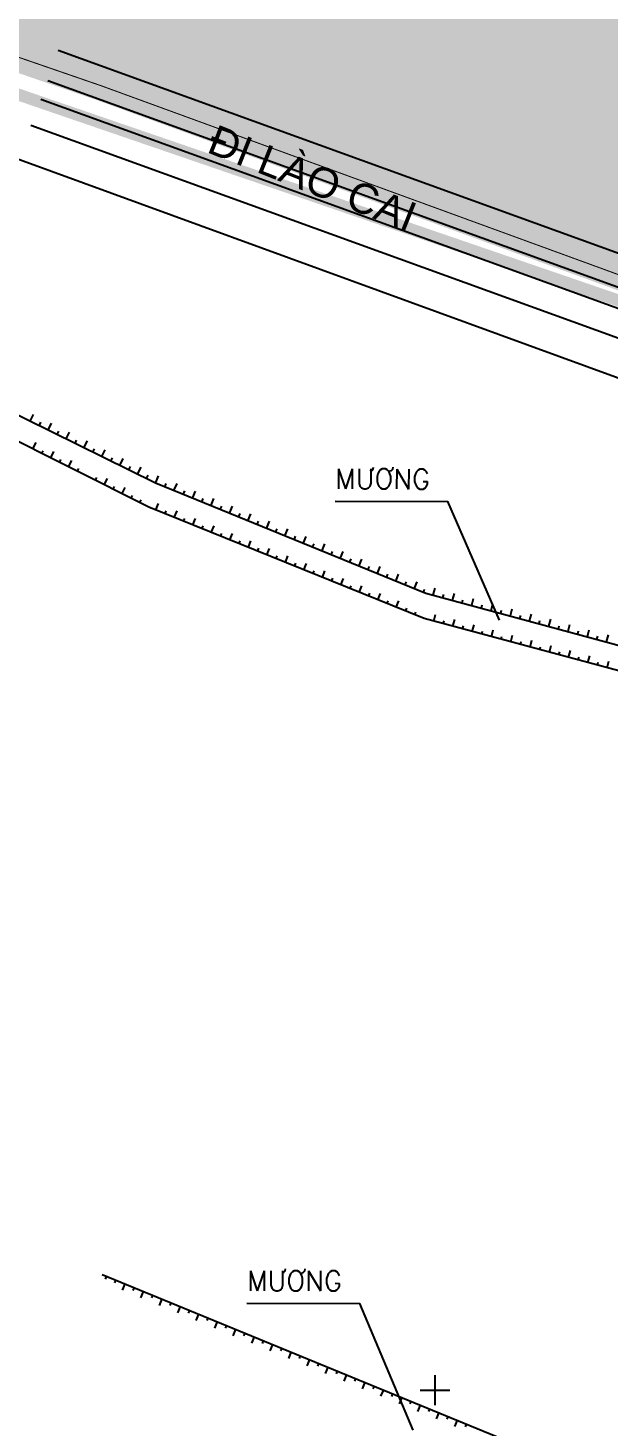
# Model space of a CAD drawing. Extents: x 577299 to 581055, y 2342699 to 2346415.
# Drawn here: x 580604.5 to 580662.7, y 2342850 to 2342990.1 of the extents above; entities that cross this region are included whole.
import ezdxf
from ezdxf.enums import TextEntityAlignment as Align

# ---------------------------------------------------------------- set-up
doc = ezdxf.new("R2010")
doc.units = 0
doc.header["$LTSCALE"] = 10
doc.header["$MEASUREMENT"] = 0
doc.linetypes.add('CENTER', pattern=[2, 1.25, -0.25, 0.25, -0.25])
doc.linetypes.add('DUONGDUT', pattern=[0.1875, 0.125, -0.0625])
for name, color, linetype in [('cayxanh', 74, 'Continuous'), ('LOPCHU', 7, 'Continuous'), ('Lopduong', 7, 'Continuous'), ('Tim dg', 6, 'CENTER'), ('Tl-nbai2$0$KHUNG', 252, 'Continuous'), ('Topo1$0$AO', 252, 'Continuous'), ('Topo1$0$BOMUONG', 252, 'Continuous'), ('Topo1$0$TALUY', 252, 'Continuous'), ('Topo1$0$TX1', 252, 'Continuous')]:
    doc.layers.add(name, color=color, linetype=linetype)
doc.layers.add('DuongQH', color=7, linetype='Continuous', lineweight=60)
doc.layers.add('r-g-t-ke', color=7, linetype='Continuous', lineweight=20)
doc.styles.add('BIGFONT', font='VHARIAL.TTF', dxfattribs={"height": 10})
doc.styles.add('Topo1$0$VN1', font='vnsimple.shx', dxfattribs={"height": 4})

msp = doc.modelspace()

# ---------------------------------------------------------------- hatches: boundary and pattern name
at = {"layer": 'cayxanh'}
h = msp.add_hatch(dxfattribs=at)
h.set_pattern_fill('STARS', color=256, scale=10, angle=-0.4178, style=0)
h.set_pattern_definition([(359.58224145, (-17089.4939, 4285.579), (0.015785906, 2.1650059602), [1.25, -1.25]), (59.58224145, (-17089.4939, 4285.579), (-1.8670572079, 1.0961739756), [1.25, -1.25]), (119.58224145, (-17088.861, 4286.657), (-1.8828431138, -1.0688319845), [1.25, -1.25])])
h.paths.add_polyline_path([(580742.88, 2343002.34), (580661.25, 2343005.46, -0.072831), (580647, 2343008.11), (580594.17, 2343026.15, -0.028403), (580583.65, 2343030.42), (580496.88, 2343071.5), (580447.27, 2343041.01), (580611.78, 2342984.31), (580740.22, 2342937.44)])

# ---------------------------------------------------------------- linework, layer by layer
at = {"layer": 'DuongQH', "linetype": 'DUONGDUT', "ltscale": 30, "extrusion": (-8.80861e-05, -0.0001149, 1), "const_width": 1.2, "elevation": 1.01}
msp.add_lwpolyline([(580399.12, 2343053.53), (580704.93, 2342948.66), (580753.04, 2342930.99), (580813.45, 2342908.76), (580875.02, 2342886.25)], dxfattribs=at)
at = {"layer": 'Lopduong', "extrusion": (-8.80861e-05, -0.0001149, 1), "elevation": 1.01}
for points in [[(580607.5, 2342987.88), (580964.98, 2342858.47)], [(580606.47, 2342984.85), (580963.95, 2342855.44)], [(580605.79, 2342982.97), (580963.27, 2342853.56)], [(580604.77, 2342980.36), (580962.25, 2342850.95)]]:
    msp.add_lwpolyline(points, dxfattribs=at)
at = {"layer": 'r-g-t-ke', "linetype": 'DUONGDUT', "ltscale": 30, "const_width": 3}
msp.add_lwpolyline([(579575.3, 2343662.93), (579846.13, 2343421.45), (579917.08, 2343359.16), (579970.87, 2343317.69), (580028.54, 2343275.09), (580097.56, 2343223.9), (580159.32, 2343179.19), (580287.85, 2343105.14), (580400.21, 2343057.23), (580611.78, 2342984.31), (580740.22, 2342937.44), (580743.7, 2343027.83), (580752.09, 2343245.57), (580753.48, 2343281.55), (580757.38, 2343382.69), (580782.87, 2343663.24), (580780.82, 2343713.3), (580777.93, 2343896.98), (580779.41, 2343932.02), (580802.37, 2344159.27), (580805.06, 2344185.98)], dxfattribs=at)
at = {"layer": 'Tim dg', "linetype": 'Continuous', "const_width": 0.1}
msp.add_lwpolyline([(579131.08, 2344057.44), (579846.13, 2343421.45), (579917.08, 2343359.16), (580028.54, 2343275.09), (580159.32, 2343179.19), (580287.85, 2343105.14), (580400.21, 2343057.23), (580611.78, 2342984.31), (580740.22, 2342937.44), (580742.88, 2343002.34), (580661.25, 2343005.46, -0.072831), (580647, 2343008.11), (580594.17, 2343026.15, -0.028403), (580583.65, 2343030.42), (580297.22, 2343166.01, -0.038045), (580286.85, 2343171.92), (580024.28, 2343338.43), (579788.07, 2343537.76), (579526.69, 2343771.99)], format="xyb", dxfattribs=at)
at = {"layer": 'Tl-nbai2$0$KHUNG', "extrusion": (-8.80861e-05, -0.0001149, 1)}
for p, q in [((580645.26, 2342852.15, -14.77), (580645.27, 2342855.15, -14.77)), ((580643.76, 2342853.65, -14.77), (580646.76, 2342853.65, -14.77))]:
    msp.add_line(p, q, dxfattribs=at)
at = {"layer": 'Topo1$0$AO', "extrusion": (-8.80861e-05, -0.0001149, 1), "elevation": 1.01}
msp.add_lwpolyline([(580731.99, 2342930.11), (580589.05, 2342982.22), (580581.45, 2342968.69), (580588.67, 2342958.65), (580617.28, 2342944.55), (580644.36, 2342933.48), (580714.28, 2342914.61), (580730.82, 2342899.16)], dxfattribs=at)
at = {"layer": 'Topo1$0$BOMUONG', "extrusion": (-8.80861e-05, -0.0001149, 1)}
for p, q in [((580616.58, 2342942.1, -14.76), (580587.65, 2342956.61, -14.76)), ((580644.16, 2342930.94, -14.76), (580616.58, 2342942.1, -14.76)), ((580713.06, 2342912.43, -14.76), (580644.16, 2342930.94, -14.76)), ((580611.89, 2342865.23, -14.77), (580685.42, 2342835.1, -14.77))]:
    msp.add_line(p, q, dxfattribs=at)
at = {"layer": 'Topo1$0$TALUY', "extrusion": (-8.80861e-05, -0.0001149, 1)}
for p, q in [((580604.72, 2342950.76, -14.76), (580605.03, 2342951.39, -14.76)), ((580605.62, 2342950.32, -14.76), (580605.75, 2342950.59, -14.76)), ((580606.52, 2342949.88, -14.76), (580606.83, 2342950.51, -14.76)), ((580607.42, 2342949.44, -14.76), (580607.55, 2342949.71, -14.76)), ((580608.31, 2342948.99, -14.76), (580608.62, 2342949.62, -14.76)), ((580604.96, 2342947.93, -14.76), (580605.27, 2342948.56, -14.76)), ((580609.21, 2342948.55, -14.76), (580609.34, 2342948.82, -14.76)), ((580610.11, 2342948.11, -14.76), (580610.42, 2342948.74, -14.76)), ((580605.85, 2342947.48, -14.76), (580605.99, 2342947.75, -14.76)), ((580606.75, 2342947.04, -14.76), (580607.06, 2342947.66, -14.76)), ((580607.64, 2342946.59, -14.76), (580607.77, 2342946.86, -14.76)), ((580608.53, 2342946.14, -14.76), (580608.85, 2342946.76, -14.76)), ((580611, 2342947.67, -14.76), (580611.14, 2342947.94, -14.76)), ((580611.9, 2342947.23, -14.76), (580612.21, 2342947.85, -14.76)), ((580612.8, 2342946.78, -14.76), (580612.93, 2342947.05, -14.76)), ((580613.7, 2342946.34, -14.76), (580614, 2342946.97, -14.76)), ((580609.43, 2342945.69, -14.76), (580609.56, 2342945.96, -14.76)), ((580614.59, 2342945.9, -14.76), (580614.73, 2342946.17, -14.76)), ((580615.49, 2342945.46, -14.76), (580615.8, 2342946.09, -14.76)), ((580616.39, 2342945.02, -14.76), (580616.52, 2342945.29, -14.76)), ((580611.22, 2342944.79, -14.76), (580611.35, 2342945.06, -14.76)), ((580612.11, 2342944.34, -14.76), (580612.42, 2342944.97, -14.76)), ((580613, 2342943.9, -14.76), (580613.14, 2342944.16, -14.76)), ((580613.9, 2342943.45, -14.76), (580614.21, 2342944.07, -14.76)), ((580617.28, 2342944.58, -14.76), (580617.55, 2342945.22, -14.76)), ((580618.21, 2342944.2, -14.76), (580618.32, 2342944.47, -14.76)), ((580619.13, 2342943.82, -14.76), (580619.4, 2342944.47, -14.76)), ((580614.79, 2342943, -14.76), (580614.93, 2342943.27, -14.76)), ((580615.68, 2342942.55, -14.76), (580615.82, 2342942.82, -14.76)), ((580617.28, 2342941.82, -14.76), (580617.54, 2342942.47, -14.76)), ((580620.06, 2342943.44, -14.76), (580620.17, 2342943.72, -14.76)), ((580620.99, 2342943.06, -14.76), (580621.25, 2342943.71, -14.76)), ((580621.91, 2342942.68, -14.76), (580622.03, 2342942.96, -14.76)), ((580622.84, 2342942.3, -14.76), (580623.1, 2342942.95, -14.76)), ((580618.21, 2342941.44, -14.76), (580618.32, 2342941.72, -14.76)), ((580619.13, 2342941.07, -14.76), (580619.4, 2342941.72, -14.76)), ((580623.76, 2342941.93, -14.76), (580623.88, 2342942.2, -14.76)), ((580624.69, 2342941.55, -14.76), (580624.95, 2342942.2, -14.76)), ((580625.61, 2342941.17, -14.76), (580625.73, 2342941.45, -14.76)), ((580626.54, 2342940.79, -14.76), (580626.8, 2342941.44, -14.76)), ((580620.06, 2342940.69, -14.76), (580620.17, 2342940.97, -14.76)), ((580620.99, 2342940.32, -14.76), (580621.25, 2342940.97, -14.76)), ((580621.92, 2342939.94, -14.76), (580622.03, 2342940.22, -14.76)), ((580622.84, 2342939.57, -14.76), (580623.11, 2342940.22, -14.76)), ((580627.47, 2342940.41, -14.76), (580627.58, 2342940.69, -14.76)), ((580628.39, 2342940.03, -14.76), (580628.66, 2342940.68, -14.76)), ((580629.32, 2342939.66, -14.76), (580629.43, 2342939.93, -14.76)), ((580630.24, 2342939.28, -14.76), (580630.51, 2342939.92, -14.76)), ((580623.77, 2342939.19, -14.76), (580623.88, 2342939.47, -14.76)), ((580624.7, 2342938.82, -14.76), (580624.96, 2342939.47, -14.76)), ((580625.62, 2342938.44, -14.76), (580625.74, 2342938.72, -14.76)), ((580626.55, 2342938.07, -14.76), (580626.81, 2342938.71, -14.76)), ((580631.17, 2342938.9, -14.76), (580631.28, 2342939.18, -14.76)), ((580632.09, 2342938.52, -14.76), (580632.36, 2342939.17, -14.76)), ((580633.02, 2342938.14, -14.76), (580633.13, 2342938.42, -14.76)), ((580633.94, 2342937.76, -14.76), (580634.21, 2342938.41, -14.76)), ((580627.48, 2342937.69, -14.76), (580627.59, 2342937.97, -14.76)), ((580628.4, 2342937.32, -14.76), (580628.67, 2342937.96, -14.76)), ((580629.33, 2342936.94, -14.76), (580629.44, 2342937.22, -14.76)), ((580630.26, 2342936.56, -14.76), (580630.52, 2342937.21, -14.76)), ((580634.87, 2342937.38, -14.76), (580634.98, 2342937.66, -14.76)), ((580635.8, 2342937.01, -14.76), (580636.06, 2342937.65, -14.76)), ((580636.72, 2342936.63, -14.76), (580636.84, 2342936.91, -14.76)), ((580637.65, 2342936.25, -14.76), (580637.91, 2342936.9, -14.76)), ((580631.18, 2342936.19, -14.76), (580631.3, 2342936.47, -14.76)), ((580632.11, 2342935.81, -14.76), (580632.37, 2342936.46, -14.76)), ((580633.04, 2342935.44, -14.76), (580633.15, 2342935.72, -14.76)), ((580633.97, 2342935.06, -14.76), (580634.23, 2342935.71, -14.76)), ((580638.57, 2342935.87, -14.76), (580638.69, 2342936.15, -14.76)), ((580639.5, 2342935.49, -14.76), (580639.76, 2342936.14, -14.76)), ((580634.89, 2342934.69, -14.76), (580635.01, 2342934.97, -14.76)), ((580635.82, 2342934.31, -14.76), (580636.08, 2342934.96, -14.76)), ((580636.75, 2342933.94, -14.76), (580636.86, 2342934.22, -14.76)), ((580637.67, 2342933.56, -14.76), (580637.94, 2342934.21, -14.76)), ((580640.42, 2342935.11, -14.76), (580640.54, 2342935.39, -14.76)), ((580641.35, 2342934.74, -14.76), (580641.61, 2342935.38, -14.76)), ((580642.28, 2342934.36, -14.76), (580642.39, 2342934.63, -14.76)), ((580643.2, 2342933.98, -14.76), (580643.47, 2342934.63, -14.76)), ((580638.6, 2342933.19, -14.76), (580638.71, 2342933.47, -14.76)), ((580639.53, 2342932.81, -14.76), (580639.79, 2342933.46, -14.76)), ((580640.45, 2342932.44, -14.76), (580640.57, 2342932.71, -14.76)), ((580641.38, 2342932.06, -14.76), (580641.64, 2342932.71, -14.76)), ((580644.13, 2342933.6, -14.76), (580644.21, 2342933.89, -14.76)), ((580645.08, 2342933.31, -14.76), (580645.26, 2342933.98, -14.76)), ((580646.05, 2342933.05, -14.76), (580646.13, 2342933.34, -14.76)), ((580647.01, 2342932.79, -14.76), (580647.2, 2342933.46, -14.76)), ((580647.98, 2342932.53, -14.76), (580648.06, 2342932.82, -14.76)), ((580648.94, 2342932.27, -14.76), (580649.13, 2342932.94, -14.76)), ((580642.31, 2342931.69, -14.76), (580642.42, 2342931.96, -14.76)), ((580643.23, 2342931.31, -14.76), (580643.35, 2342931.59, -14.76)), ((580645.13, 2342930.68, -14.76), (580645.31, 2342931.35, -14.76)), ((580649.91, 2342932.01, -14.76), (580649.99, 2342932.3, -14.76)), ((580650.87, 2342931.75, -14.76), (580651.06, 2342932.42, -14.76)), ((580651.84, 2342931.49, -14.76), (580651.92, 2342931.78, -14.76)), ((580652.81, 2342931.23, -14.76), (580652.99, 2342931.9, -14.76)), ((580653.77, 2342930.96, -14.76), (580653.85, 2342931.25, -14.76)), ((580654.74, 2342930.7, -14.76), (580654.92, 2342931.38, -14.76)), ((580646.09, 2342930.42, -14.76), (580646.17, 2342930.71, -14.76)), ((580647.06, 2342930.16, -14.76), (580647.24, 2342930.83, -14.76)), ((580648.02, 2342929.9, -14.76), (580648.1, 2342930.19, -14.76)), ((580648.99, 2342929.64, -14.76), (580649.17, 2342930.31, -14.76)), ((580655.7, 2342930.44, -14.76), (580655.78, 2342930.73, -14.76)), ((580656.67, 2342930.18, -14.76), (580656.85, 2342930.86, -14.76)), ((580657.63, 2342929.92, -14.76), (580657.71, 2342930.21, -14.76)), ((580658.6, 2342929.66, -14.76), (580658.78, 2342930.34, -14.76)), ((580660.53, 2342929.14, -14.76), (580660.71, 2342929.82, -14.76)), ((580649.96, 2342929.38, -14.76), (580650.03, 2342929.67, -14.76)), ((580650.92, 2342929.12, -14.76), (580651.1, 2342929.8, -14.76)), ((580651.89, 2342928.86, -14.76), (580651.97, 2342929.15, -14.76)), ((580652.85, 2342928.6, -14.76), (580653.04, 2342929.28, -14.76)), ((580653.82, 2342928.34, -14.76), (580653.9, 2342928.63, -14.76)), ((580654.79, 2342928.08, -14.76), (580654.97, 2342928.76, -14.76)), ((580659.56, 2342929.4, -14.76), (580659.64, 2342929.69, -14.76)), ((580661.49, 2342928.88, -14.76), (580661.57, 2342929.17, -14.76)), ((580662.46, 2342928.62, -14.76), (580662.64, 2342929.3, -14.76)), ((580655.75, 2342927.82, -14.76), (580655.83, 2342928.11, -14.76)), ((580656.72, 2342927.56, -14.76), (580656.9, 2342928.24, -14.76)), ((580657.68, 2342927.3, -14.76), (580657.76, 2342927.59, -14.76)), ((580658.65, 2342927.05, -14.76), (580658.83, 2342927.72, -14.76)), ((580659.61, 2342926.79, -14.76), (580659.69, 2342927.08, -14.76)), ((580660.58, 2342926.53, -14.76), (580660.76, 2342927.2, -14.76)), ((580661.55, 2342926.27, -14.76), (580661.62, 2342926.56, -14.76)), ((580662.51, 2342926.01, -14.76), (580662.69, 2342926.68, -14.76)), ((580612.32, 2342865.06, -14.77), (580612.2, 2342864.78, -14.77)), ((580613.24, 2342864.68, -14.77), (580613.13, 2342864.4, -14.77)), ((580614.17, 2342864.3, -14.77), (580613.9, 2342863.65, -14.77)), ((580615.09, 2342863.92, -14.77), (580614.98, 2342863.64, -14.77)), ((580616.02, 2342863.54, -14.77), (580615.75, 2342862.89, -14.77)), ((580616.94, 2342863.16, -14.77), (580616.83, 2342862.88, -14.77)), ((580617.87, 2342862.78, -14.77), (580617.6, 2342862.13, -14.77)), ((580618.79, 2342862.4, -14.77), (580618.68, 2342862.13, -14.77)), ((580619.72, 2342862.02, -14.77), (580619.45, 2342861.38, -14.77)), ((580620.65, 2342861.64, -14.77), (580620.53, 2342861.37, -14.77)), ((580621.57, 2342861.27, -14.77), (580621.3, 2342860.62, -14.77)), ((580622.5, 2342860.89, -14.77), (580622.38, 2342860.61, -14.77)), ((580623.42, 2342860.51, -14.77), (580623.16, 2342859.86, -14.77)), ((580624.35, 2342860.13, -14.77), (580624.23, 2342859.85, -14.77)), ((580625.27, 2342859.75, -14.77), (580625.01, 2342859.1, -14.77)), ((580626.2, 2342859.37, -14.77), (580626.08, 2342859.09, -14.77)), ((580627.12, 2342858.99, -14.77), (580626.86, 2342858.34, -14.77)), ((580628.05, 2342858.61, -14.77), (580627.93, 2342858.33, -14.77)), ((580628.97, 2342858.23, -14.77), (580628.71, 2342857.58, -14.77)), ((580629.9, 2342857.85, -14.77), (580629.78, 2342857.58, -14.77)), ((580630.82, 2342857.47, -14.77), (580630.56, 2342856.83, -14.77)), ((580631.75, 2342857.09, -14.77), (580631.64, 2342856.82, -14.77)), ((580632.67, 2342856.72, -14.77), (580632.41, 2342856.07, -14.77)), ((580633.6, 2342856.34, -14.77), (580633.49, 2342856.06, -14.77)), ((580634.52, 2342855.96, -14.77), (580634.26, 2342855.31, -14.77)), ((580635.45, 2342855.58, -14.77), (580635.34, 2342855.3, -14.77)), ((580636.38, 2342855.2, -14.77), (580636.11, 2342854.55, -14.77)), ((580637.3, 2342854.82, -14.77), (580637.19, 2342854.54, -14.77)), ((580638.23, 2342854.44, -14.77), (580637.96, 2342853.79, -14.77)), ((580639.15, 2342854.06, -14.77), (580639.04, 2342853.78, -14.77)), ((580640.08, 2342853.68, -14.77), (580639.81, 2342853.03, -14.77)), ((580641, 2342853.3, -14.77), (580640.89, 2342853.02, -14.77)), ((580641.93, 2342852.92, -14.77), (580641.66, 2342852.28, -14.77)), ((580642.85, 2342852.54, -14.77), (580642.74, 2342852.27, -14.77)), ((580643.78, 2342852.16, -14.77), (580643.51, 2342851.52, -14.77)), ((580644.7, 2342851.79, -14.77), (580644.59, 2342851.51, -14.77)), ((580645.63, 2342851.41, -14.77), (580645.36, 2342850.76, -14.77)), ((580646.55, 2342851.03, -14.77), (580646.44, 2342850.75, -14.77)), ((580647.48, 2342850.65, -14.77), (580647.21, 2342850, -14.77)), ((580648.4, 2342850.27, -14.77), (580648.29, 2342849.99, -14.77))]:
    msp.add_line(p, q, dxfattribs=at)
at = {"layer": 'Topo1$0$TX1', "extrusion": (-8.80861e-05, -0.0001149, 1), "elevation": 1.01}
for points in [[(580635.27, 2342942.7), (580646.54, 2342942.67), (580651.71, 2342930.8)], [(580626.44, 2342862.39), (580637.7, 2342862.35), (580643.07, 2342849.67)]]:
    msp.add_lwpolyline(points, dxfattribs=at)

# ---------------------------------------------------------------- texts
at = {"layer": 'LOPCHU', "linetype": 'Continuous', "style": 'BIGFONT'}
msp.add_text('®i lµo cai', height=3, rotation=338.3209, dxfattribs=at).set_placement((580633.12, 2342975.38), align=Align.MIDDLE)
at = {"layer": 'Topo1$0$TX1', "extrusion": (-8.80861e-05, -0.0001149, 1), "style": 'Topo1$0$VN1'}
for p in [(580635.24, 2342943.91, -335.11), (580626.41, 2342863.59, -335.11)]:
    msp.add_text('M¦¥NG', height=2, rotation=359.8277, dxfattribs=at).set_placement(p)

doc.saveas('drawing.dxf')
